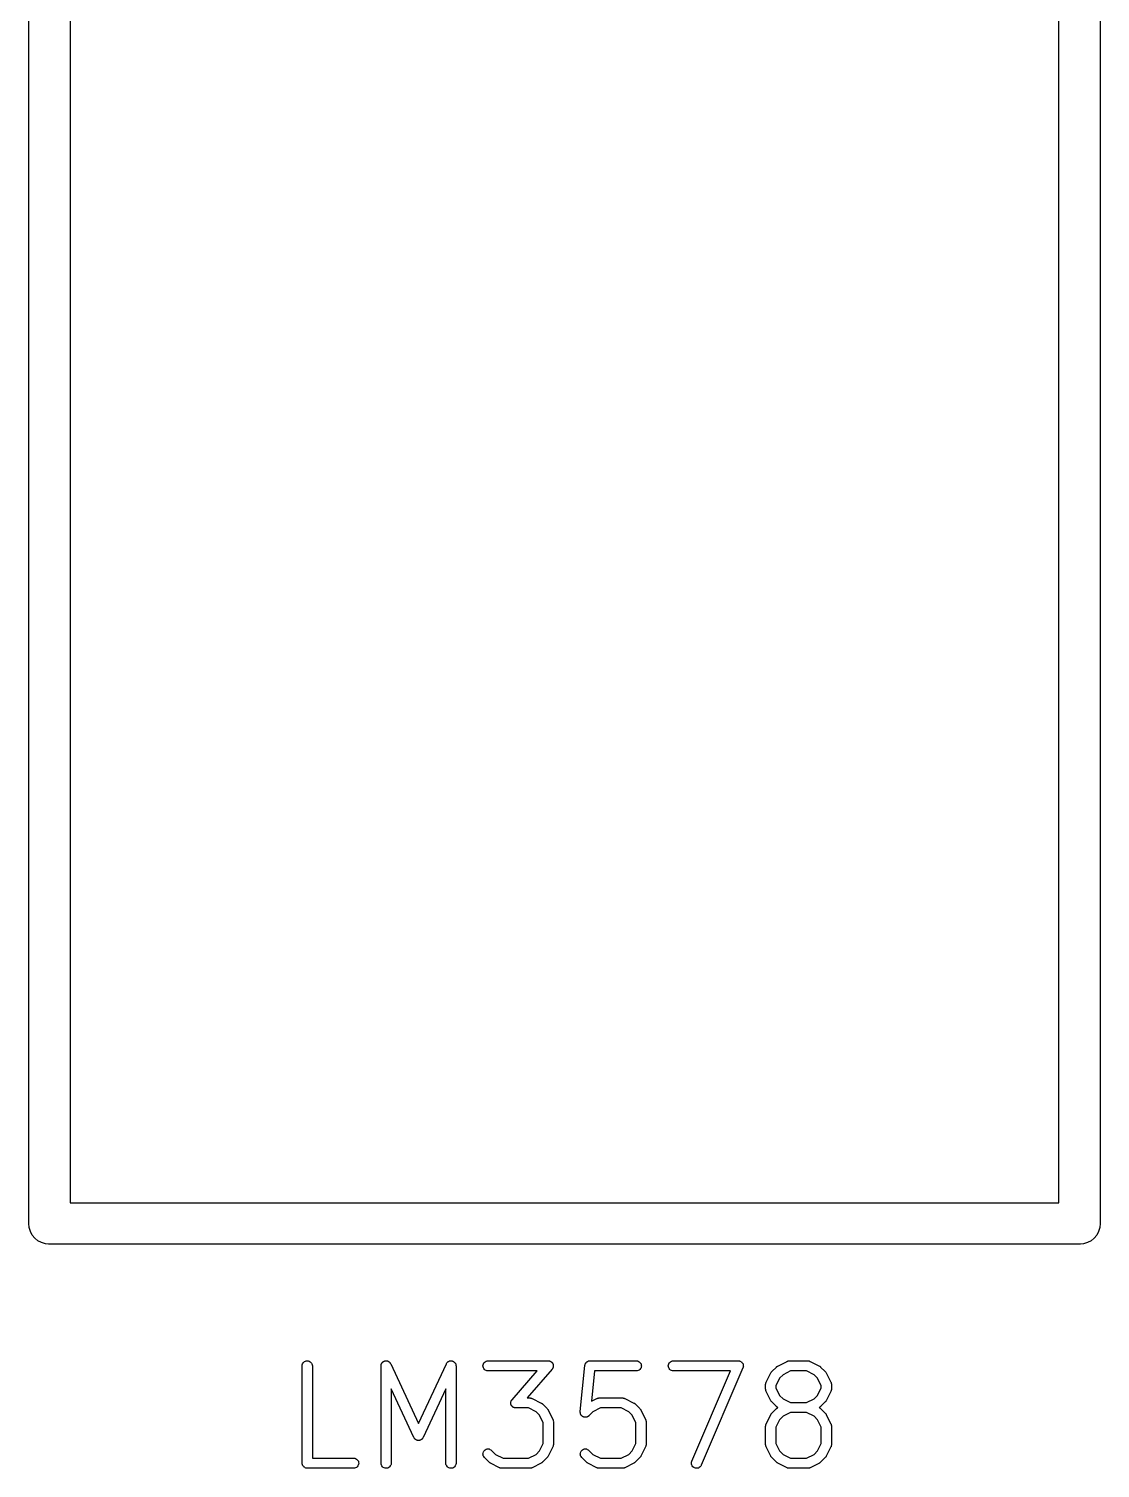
# Model space of a CAD drawing. Extents: x 62.9 to 160.2, y -123.1 to -39.2.
# Drawn here: x 90.07 to 95.35, y -106.62 to -99.52 of the extents above; entities that cross this region are included whole.
import ezdxf

# ---------------------------------------------------------------- set-up
doc = ezdxf.new("R2010")
doc.units = 0
doc.header["$MEASUREMENT"] = 0
doc.layers.add('BLACK', color=7, linetype='CONTINUOUS')

msp = doc.modelspace()

# ---------------------------------------------------------------- linework, layer by layer
at = {"layer": 'BLACK', "linetype": 'CONTINUOUS'}
for p, q in [((90.0684, -105.405), (90.0684, -95.255)), ((95.3516, -95.255), (95.3516, -105.405)), ((90.2716, -95.3516), (90.2716, -105.308)), ((95.1484, -105.308), (95.1484, -95.3516)), ((90.2716, -105.308), (95.1484, -105.308)), ((90.0679, -105.41), (90.0684, -105.405)), ((90.0699, -105.43), (90.0679, -105.41)), ((95.3521, -105.41), (95.3501, -105.43)), ((95.3516, -105.405), (95.3521, -105.41)), ((90.0757, -105.449), (90.0699, -105.43)), ((90.0851, -105.467), (90.0757, -105.449)), ((90.0978, -105.482), (90.0851, -105.467)), ((90.1133, -105.495), (90.0978, -105.482)), ((90.1309, -105.504), (90.1133, -105.495)), ((95.3067, -105.495), (95.2891, -105.504)), ((95.3222, -105.482), (95.3067, -105.495)), ((95.3349, -105.467), (95.3222, -105.482)), ((95.3443, -105.449), (95.3349, -105.467)), ((95.3501, -105.43), (95.3443, -105.449)), ((90.1501, -105.51), (90.1309, -105.504)), ((90.165, -105.512), (90.1501, -105.51)), ((90.17, -105.512), (90.165, -105.512)), ((90.175, -105.512), (90.17, -105.512)), ((95.245, -105.512), (90.175, -105.512)), ((95.25, -105.512), (95.245, -105.512)), ((95.255, -105.512), (95.25, -105.512)), ((95.2699, -105.51), (95.255, -105.512)), ((95.2891, -105.504), (95.2699, -105.51)), ((91.4164, -106.112), (91.417, -106.107)), ((91.4164, -106.592), (91.4164, -106.112)), ((91.4164, -106.112), (91.4164, -106.112)), ((91.417, -106.107), (91.4184, -106.102)), ((91.4184, -106.102), (91.4208, -106.098)), ((91.4208, -106.098), (91.4239, -106.094)), ((91.4239, -106.094), (91.4277, -106.091)), ((91.4277, -106.091), (91.4321, -106.089)), ((91.4321, -106.089), (91.4367, -106.088)), ((91.4367, -106.088), (91.4416, -106.087)), ((91.4416, -106.087), (91.4465, -106.088)), ((91.4465, -106.088), (91.4511, -106.089)), ((91.4511, -106.089), (91.4554, -106.092)), ((91.4554, -106.092), (91.4592, -106.095)), ((91.4592, -106.095), (91.4623, -106.099)), ((91.4623, -106.099), (91.4645, -106.103)), ((91.4645, -106.103), (91.466, -106.107)), ((91.466, -106.107), (91.4664, -106.112)), ((91.4664, -106.112), (91.4664, -106.567)), ((91.805, -106.112), (91.8052, -106.11)), ((91.805, -106.592), (91.805, -106.112)), ((91.805, -106.112), (91.805, -106.112)), ((91.8052, -106.11), (91.8053, -106.108)), ((91.8053, -106.108), (91.8055, -106.108)), ((91.8055, -106.107), (91.8061, -106.105)), ((91.8055, -106.108), (91.8055, -106.107)), ((91.8061, -106.105), (91.8066, -106.104)), ((91.8066, -106.104), (91.8068, -106.103)), ((91.8068, -106.103), (91.807, -106.102)), ((91.807, -106.102), (91.8079, -106.101)), ((91.8079, -106.101), (91.8087, -106.099)), ((91.8087, -106.099), (91.8091, -106.099)), ((91.8091, -106.099), (91.8094, -106.098)), ((91.8094, -106.098), (91.8106, -106.097)), ((91.8106, -106.097), (91.8117, -106.095)), ((91.8117, -106.095), (91.8121, -106.095)), ((91.8121, -106.095), (91.8125, -106.094)), ((91.8125, -106.094), (91.814, -106.093)), ((91.814, -106.093), (91.8154, -106.092)), ((91.8154, -106.092), (91.8159, -106.092)), ((91.8159, -106.092), (91.8163, -106.091)), ((91.8163, -106.091), (91.818, -106.091)), ((91.818, -106.091), (91.8196, -106.09)), ((91.8196, -106.09), (91.8201, -106.089)), ((91.8201, -106.089), (91.8206, -106.089)), ((91.8206, -106.089), (91.8224, -106.089)), ((91.8224, -106.089), (91.8242, -106.088)), ((91.8242, -106.088), (91.8248, -106.088)), ((91.8248, -106.088), (91.8253, -106.088)), ((91.8253, -106.088), (91.8272, -106.088)), ((91.8272, -106.088), (91.829, -106.087)), ((91.829, -106.087), (91.8296, -106.087)), ((91.8296, -106.087), (91.8302, -106.087)), ((91.8302, -106.087), (91.832, -106.088)), ((91.832, -106.088), (91.8339, -106.088)), ((91.8339, -106.088), (91.8345, -106.088)), ((91.8345, -106.088), (91.835, -106.088)), ((91.835, -106.088), (91.8368, -106.088)), ((91.8368, -106.088), (91.8386, -106.089)), ((91.8386, -106.089), (91.8391, -106.089)), ((91.8391, -106.089), (91.8397, -106.089)), ((91.8397, -106.089), (91.8413, -106.09)), ((91.8413, -106.09), (91.843, -106.091)), ((91.843, -106.091), (91.8435, -106.091)), ((91.8435, -106.091), (91.844, -106.092)), ((91.844, -106.092), (91.8454, -106.093)), ((91.8454, -106.093), (91.8469, -106.094)), ((91.8469, -106.094), (91.8473, -106.094)), ((91.8473, -106.094), (91.8477, -106.095)), ((91.8477, -106.095), (91.8489, -106.096)), ((91.8489, -106.096), (91.8502, -106.098)), ((91.8502, -106.098), (91.8505, -106.098)), ((91.8505, -106.098), (91.8508, -106.099)), ((91.8508, -106.099), (91.8517, -106.1)), ((91.8517, -106.1), (91.8527, -106.102)), ((91.8527, -106.102), (91.99, -106.396)), ((91.99, -106.396), (92.1273, -106.102)), ((92.1273, -106.102), (92.1275, -106.101)), ((92.1275, -106.101), (92.1285, -106.1)), ((92.1285, -106.1), (92.1294, -106.098)), ((92.1294, -106.098), (92.1297, -106.098)), ((92.1297, -106.098), (92.13, -106.097)), ((92.13, -106.097), (92.1313, -106.096)), ((92.1313, -106.096), (92.1325, -106.094)), ((92.1325, -106.094), (92.133, -106.094)), ((92.133, -106.094), (92.1333, -106.094)), ((92.1333, -106.094), (92.1348, -106.093)), ((92.1348, -106.093), (92.1363, -106.091)), ((92.1363, -106.091), (92.1368, -106.091)), ((92.1368, -106.091), (92.1373, -106.091)), ((92.1373, -106.091), (92.139, -106.09)), ((92.139, -106.09), (92.1406, -106.089)), ((92.1406, -106.089), (92.1412, -106.089)), ((92.1412, -106.089), (92.1417, -106.089)), ((92.1417, -106.089), (92.1435, -106.088)), ((92.1435, -106.088), (92.1453, -106.088)), ((92.1453, -106.088), (92.1459, -106.088)), ((92.1459, -106.088), (92.1464, -106.088)), ((92.1464, -106.088), (92.1483, -106.088)), ((92.1483, -106.088), (92.1502, -106.087)), ((92.1502, -106.087), (92.1507, -106.087)), ((92.1507, -106.087), (92.1513, -106.087)), ((92.1513, -106.087), (92.1532, -106.088)), ((92.1532, -106.088), (92.155, -106.088)), ((92.155, -106.088), (92.1556, -106.088)), ((92.1556, -106.088), (92.1561, -106.088)), ((92.1561, -106.088), (92.1579, -106.089)), ((92.1579, -106.089), (92.1597, -106.089)), ((92.1597, -106.089), (92.1602, -106.09)), ((92.1602, -106.09), (92.1607, -106.09)), ((92.1607, -106.09), (92.1623, -106.091)), ((92.1623, -106.091), (92.164, -106.092)), ((92.164, -106.092), (92.1644, -106.092)), ((92.1644, -106.092), (92.1649, -106.092)), ((92.1649, -106.092), (92.1663, -106.094)), ((92.1663, -106.094), (92.1677, -106.095)), ((92.1677, -106.095), (92.1681, -106.095)), ((92.1681, -106.095), (92.1685, -106.096)), ((92.1685, -106.096), (92.1696, -106.097)), ((92.1696, -106.097), (92.1708, -106.099)), ((92.1708, -106.099), (92.1711, -106.099)), ((92.1711, -106.099), (92.1714, -106.099)), ((92.1714, -106.099), (92.1722, -106.101)), ((92.1722, -106.101), (92.1731, -106.103)), ((92.1731, -106.103), (92.1733, -106.103)), ((92.1733, -106.103), (92.1735, -106.104)), ((92.1735, -106.104), (92.174, -106.106)), ((92.174, -106.106), (92.1745, -106.107)), ((92.1745, -106.107), (92.1746, -106.108)), ((92.1746, -106.108), (92.1747, -106.109)), ((92.1747, -106.109), (92.1748, -106.11)), ((92.1748, -106.11), (92.175, -106.112)), ((92.175, -106.112), (92.175, -106.592)), ((92.3079, -106.112), (92.3084, -106.107)), ((92.3083, -106.117), (92.3079, -106.112)), ((92.3097, -106.122), (92.3083, -106.117)), ((92.3084, -106.107), (92.3098, -106.103)), ((92.3119, -106.126), (92.3097, -106.122)), ((92.3098, -106.103), (92.3121, -106.098)), ((92.315, -106.13), (92.3119, -106.126)), ((92.3121, -106.098), (92.3152, -106.095)), ((92.3187, -106.133), (92.315, -106.13)), ((92.3152, -106.095), (92.319, -106.092)), ((92.323, -106.135), (92.3187, -106.133)), ((92.319, -106.092), (92.3233, -106.089)), ((92.3277, -106.137), (92.323, -106.135)), ((92.3233, -106.089), (92.328, -106.088)), ((92.3325, -106.137), (92.3277, -106.137)), ((92.328, -106.088), (92.3329, -106.087)), ((92.3329, -106.137), (92.3325, -106.137)), ((92.3329, -106.087), (92.63, -106.087)), ((92.5749, -106.137), (92.3329, -106.137)), ((92.4512, -106.279), (92.5749, -106.137)), ((92.6488, -106.129), (92.5251, -106.27)), ((92.63, -106.087), (92.6303, -106.087)), ((92.6303, -106.087), (92.6319, -106.088)), ((92.6319, -106.088), (92.6335, -106.088)), ((92.6335, -106.088), (92.6343, -106.088)), ((92.6343, -106.088), (92.6352, -106.088)), ((92.6352, -106.088), (92.6367, -106.088)), ((92.6367, -106.088), (92.6382, -106.089)), ((92.6382, -106.089), (92.639, -106.089)), ((92.639, -106.089), (92.6398, -106.089)), ((92.6398, -106.089), (92.6412, -106.09)), ((92.6412, -106.09), (92.6426, -106.091)), ((92.6426, -106.091), (92.6434, -106.091)), ((92.6434, -106.091), (92.6441, -106.092)), ((92.6441, -106.092), (92.6453, -106.093)), ((92.6453, -106.093), (92.6466, -106.094)), ((92.6466, -106.094), (92.6472, -106.094)), ((92.6472, -106.094), (92.6479, -106.095)), ((92.6479, -106.095), (92.6489, -106.096)), ((92.6497, -106.128), (92.6488, -106.129)), ((92.6489, -106.096), (92.6499, -106.097)), ((92.6507, -106.126), (92.6497, -106.128)), ((92.6499, -106.097), (92.6504, -106.098)), ((92.6504, -106.098), (92.6509, -106.099)), ((92.6511, -106.126), (92.6507, -106.126)), ((92.6509, -106.099), (92.6516, -106.1)), ((92.6517, -106.125), (92.6511, -106.126)), ((92.6516, -106.1), (92.6525, -106.101)), ((92.6523, -106.123), (92.6517, -106.125)), ((92.653, -106.122), (92.6523, -106.123)), ((92.6525, -106.101), (92.6528, -106.102)), ((92.6528, -106.102), (92.6532, -106.103)), ((92.6533, -106.121), (92.653, -106.122)), ((92.6532, -106.103), (92.6536, -106.104)), ((92.6537, -106.12), (92.6533, -106.121)), ((92.6536, -106.104), (92.6542, -106.106)), ((92.654, -106.119), (92.6537, -106.12)), ((92.6545, -106.117), (92.654, -106.119)), ((92.6542, -106.106), (92.6543, -106.107)), ((92.6543, -106.107), (92.6546, -106.108)), ((92.6546, -106.116), (92.6545, -106.117)), ((92.6546, -106.108), (92.6547, -106.109)), ((92.6548, -106.116), (92.6546, -106.116)), ((92.6547, -106.109), (92.6549, -106.111)), ((92.655, -106.113), (92.6548, -106.114)), ((92.6548, -106.114), (92.6548, -106.116)), ((92.6549, -106.111), (92.6549, -106.112)), ((92.6549, -106.112), (92.655, -106.113)), ((92.788, -106.338), (92.8108, -106.11)), ((92.8108, -106.11), (92.8109, -106.11)), ((92.8109, -106.11), (92.8111, -106.108)), ((92.8111, -106.108), (92.8112, -106.107)), ((92.8112, -106.107), (92.8116, -106.106)), ((92.8116, -106.106), (92.8119, -106.105)), ((92.8119, -106.105), (92.8123, -106.104)), ((92.8123, -106.104), (92.8127, -106.103)), ((92.8127, -106.103), (92.8133, -106.101)), ((92.8133, -106.101), (92.8138, -106.1)), ((92.8138, -106.1), (92.8145, -106.099)), ((92.8145, -106.099), (92.815, -106.098)), ((92.815, -106.098), (92.8158, -106.097)), ((92.8158, -106.097), (92.8166, -106.096)), ((92.8166, -106.096), (92.8174, -106.095)), ((92.8174, -106.095), (92.8181, -106.095)), ((92.8181, -106.095), (92.8191, -106.094)), ((92.8191, -106.094), (92.8201, -106.093)), ((92.8201, -106.093), (92.821, -106.092)), ((92.821, -106.092), (92.8219, -106.092)), ((92.8219, -106.092), (92.8231, -106.091)), ((92.8231, -106.091), (92.8242, -106.09)), ((92.8242, -106.09), (92.8252, -106.09)), ((92.8252, -106.09), (92.8262, -106.089)), ((92.8262, -106.089), (92.8275, -106.089)), ((92.8275, -106.089), (92.8287, -106.088)), ((92.8287, -106.088), (92.8298, -106.088)), ((92.8298, -106.088), (92.8309, -106.088)), ((92.8309, -106.088), (92.8322, -106.088)), ((92.8322, -106.088), (92.8335, -106.087)), ((92.8335, -106.087), (92.8346, -106.087)), ((92.8346, -106.087), (92.8357, -106.087)), ((92.8357, -106.087), (93.0643, -106.087)), ((92.8583, -106.137), (92.8434, -106.286)), ((93.0643, -106.137), (92.8583, -106.137)), ((93.0643, -106.087), (93.0646, -106.087)), ((93.0691, -106.137), (93.0643, -106.137)), ((93.0646, -106.087), (93.0695, -106.088)), ((93.0738, -106.135), (93.0691, -106.137)), ((93.0695, -106.088), (93.0741, -106.089)), ((93.0781, -106.133), (93.0738, -106.135)), ((93.0741, -106.089), (93.0784, -106.092)), ((93.0819, -106.13), (93.0781, -106.133)), ((93.0784, -106.092), (93.0821, -106.095)), ((93.085, -106.126), (93.0819, -106.13)), ((93.0821, -106.095), (93.0852, -106.099)), ((93.0873, -106.122), (93.085, -106.126)), ((93.0852, -106.099), (93.0875, -106.103)), ((93.0888, -106.117), (93.0873, -106.122)), ((93.0875, -106.103), (93.0888, -106.108)), ((93.0888, -106.108), (93.0893, -106.113)), ((93.0893, -106.113), (93.0888, -106.117)), ((93.2221, -106.112), (93.2227, -106.107)), ((93.2226, -106.117), (93.2221, -106.112)), ((93.224, -106.122), (93.2226, -106.117)), ((93.2227, -106.107), (93.2241, -106.103)), ((93.2262, -106.126), (93.224, -106.122)), ((93.2241, -106.103), (93.2264, -106.098)), ((93.2293, -106.13), (93.2262, -106.126)), ((93.2264, -106.098), (93.2295, -106.095)), ((93.233, -106.133), (93.2293, -106.13)), ((93.2295, -106.095), (93.2333, -106.092)), ((93.2373, -106.135), (93.233, -106.133)), ((93.2333, -106.092), (93.2376, -106.089)), ((93.2419, -106.137), (93.2373, -106.135)), ((93.2376, -106.089), (93.2423, -106.088)), ((93.2468, -106.137), (93.2419, -106.137)), ((93.2423, -106.088), (93.2471, -106.087)), ((93.2471, -106.137), (93.2468, -106.137)), ((93.2471, -106.087), (93.5671, -106.087)), ((93.5292, -106.137), (93.2471, -106.137)), ((93.3384, -106.582), (93.5292, -106.137)), ((93.5901, -106.122), (93.3844, -106.602)), ((93.5671, -106.087), (93.5675, -106.087)), ((93.5675, -106.087), (93.5676, -106.087)), ((93.5676, -106.087), (93.5677, -106.087)), ((93.5677, -106.087), (93.57, -106.088)), ((93.57, -106.088), (93.5723, -106.088)), ((93.5723, -106.088), (93.5724, -106.088)), ((93.5724, -106.088), (93.5725, -106.088)), ((93.5725, -106.088), (93.5746, -106.089)), ((93.5746, -106.089), (93.577, -106.089)), ((93.577, -106.089), (93.5771, -106.089)), ((93.5771, -106.089), (93.5771, -106.089)), ((93.5771, -106.089), (93.5791, -106.091)), ((93.5791, -106.091), (93.5813, -106.092)), ((93.5813, -106.092), (93.5813, -106.092)), ((93.5813, -106.092), (93.5814, -106.092)), ((93.5814, -106.092), (93.5831, -106.093)), ((93.5831, -106.093), (93.585, -106.095)), ((93.585, -106.095), (93.5851, -106.095)), ((93.5851, -106.095), (93.5851, -106.095)), ((93.5851, -106.095), (93.5866, -106.097)), ((93.5866, -106.097), (93.5881, -106.099)), ((93.5881, -106.099), (93.5881, -106.099)), ((93.5881, -106.099), (93.5882, -106.099)), ((93.5882, -106.099), (93.5892, -106.101)), ((93.5892, -106.101), (93.5903, -106.103)), ((93.5902, -106.122), (93.5901, -106.122)), ((93.5901, -106.122), (93.5901, -106.122)), ((93.5909, -106.12), (93.5902, -106.122)), ((93.5903, -106.103), (93.5903, -106.103)), ((93.5903, -106.103), (93.5904, -106.103)), ((93.5904, -106.103), (93.591, -106.105)), ((93.5916, -106.118), (93.5909, -106.12)), ((93.591, -106.105), (93.5917, -106.108)), ((93.5919, -106.115), (93.5916, -106.117)), ((93.5916, -106.117), (93.5916, -106.117)), ((93.5916, -106.117), (93.5916, -106.118)), ((93.5917, -106.108), (93.5917, -106.108)), ((93.5917, -106.108), (93.5917, -106.108)), ((93.5917, -106.108), (93.5919, -106.11)), ((93.5919, -106.11), (93.5921, -106.113)), ((93.5921, -106.113), (93.5919, -106.115)), ((93.5921, -106.113), (93.5921, -106.113)), ((93.5921, -106.113), (93.5921, -106.113)), ((93.7323, -106.14), (93.7552, -106.118)), ((93.7552, -106.118), (93.7554, -106.117)), ((93.7554, -106.117), (93.7565, -106.116)), ((93.7565, -106.116), (93.7575, -106.115)), ((93.7575, -106.115), (93.7584, -106.115)), ((93.7584, -106.115), (93.7592, -106.114)), ((93.7592, -106.114), (93.7605, -106.114)), ((93.7605, -106.114), (93.7617, -106.113)), ((93.7617, -106.113), (93.8074, -106.09)), ((93.8245, -106.137), (93.7877, -106.156)), ((93.8074, -106.09), (93.8077, -106.09)), ((93.8077, -106.09), (93.8084, -106.09)), ((93.8084, -106.09), (93.809, -106.089)), ((93.809, -106.089), (93.8107, -106.089)), ((93.8107, -106.089), (93.8123, -106.088)), ((93.8123, -106.088), (93.813, -106.088)), ((93.813, -106.088), (93.8137, -106.088)), ((93.8137, -106.088), (93.8154, -106.088)), ((93.8154, -106.088), (93.8171, -106.087)), ((93.8171, -106.087), (93.8178, -106.087)), ((93.8178, -106.087), (93.8186, -106.087)), ((93.8186, -106.087), (93.91, -106.087)), ((93.9041, -106.137), (93.8245, -106.137)), ((93.9409, -106.156), (93.9041, -106.137)), ((93.91, -106.087), (93.9103, -106.087)), ((93.9103, -106.087), (93.9111, -106.087)), ((93.9111, -106.087), (93.9118, -106.087)), ((93.9118, -106.087), (93.9135, -106.088)), ((93.9135, -106.088), (93.9152, -106.088)), ((93.9152, -106.088), (93.9159, -106.088)), ((93.9159, -106.088), (93.9166, -106.088)), ((93.9166, -106.088), (93.9182, -106.089)), ((93.9182, -106.089), (93.9198, -106.089)), ((93.9198, -106.089), (93.9205, -106.09)), ((93.9205, -106.09), (93.9212, -106.09)), ((93.9212, -106.09), (93.9669, -106.113)), ((93.9669, -106.113), (93.9672, -106.113)), ((93.9672, -106.113), (93.9684, -106.114)), ((93.9684, -106.114), (93.9696, -106.114)), ((93.9696, -106.114), (93.9704, -106.115)), ((93.9704, -106.115), (93.9713, -106.116)), ((93.9713, -106.116), (93.9723, -106.117)), ((93.9723, -106.117), (93.9734, -106.118)), ((93.9734, -106.118), (93.9962, -106.14)), ((93.7021, -106.204), (93.7021, -106.203)), ((93.7021, -106.203), (93.7022, -106.203)), ((93.7021, -106.227), (93.7021, -106.204)), ((93.7022, -106.202), (93.7025, -106.2)), ((93.7022, -106.203), (93.7022, -106.202)), ((93.7025, -106.2), (93.7027, -106.199)), ((93.7027, -106.199), (93.7029, -106.198)), ((93.7029, -106.198), (93.703, -106.197)), ((93.703, -106.197), (93.7036, -106.196)), ((93.7036, -106.196), (93.7042, -106.194)), ((93.7042, -106.194), (93.7045, -106.193)), ((93.7045, -106.193), (93.7048, -106.193)), ((93.7048, -106.193), (93.7276, -106.147)), ((93.7276, -106.147), (93.7278, -106.147)), ((93.7278, -106.147), (93.7286, -106.145)), ((93.7286, -106.145), (93.7292, -106.144)), ((93.7292, -106.144), (93.7299, -106.143)), ((93.7299, -106.143), (93.7305, -106.142)), ((93.7305, -106.142), (93.7314, -106.141)), ((93.7314, -106.141), (93.7323, -106.14)), ((93.7705, -106.173), (93.7521, -106.21)), ((93.7877, -106.156), (93.7705, -106.173)), ((93.958, -106.173), (93.9409, -106.156)), ((93.9764, -106.21), (93.958, -106.173)), ((93.9962, -106.14), (93.9965, -106.141)), ((93.9965, -106.141), (93.9974, -106.142)), ((93.9974, -106.142), (93.9983, -106.143)), ((93.9983, -106.143), (93.9989, -106.144)), ((93.9989, -106.144), (93.9995, -106.144)), ((93.9995, -106.144), (94.0002, -106.146)), ((94.0002, -106.146), (94.0009, -106.147)), ((94.0009, -106.147), (94.0238, -106.193)), ((94.0238, -106.193), (94.0239, -106.193)), ((94.0239, -106.193), (94.0242, -106.194)), ((94.0242, -106.194), (94.0245, -106.194)), ((94.0245, -106.194), (94.025, -106.196)), ((94.025, -106.196), (94.0256, -106.197)), ((94.0256, -106.197), (94.0257, -106.198)), ((94.0257, -106.198), (94.026, -106.199)), ((94.026, -106.199), (94.0261, -106.201)), ((94.0261, -106.201), (94.0264, -106.202)), ((94.0264, -106.202), (94.0264, -106.203)), ((94.0264, -106.203), (94.0264, -106.204)), ((94.0264, -106.204), (94.0264, -106.227)), ((91.9673, -106.466), (91.855, -106.225)), ((91.855, -106.225), (91.855, -106.592)), ((92.125, -106.225), (92.0127, -106.466)), ((92.125, -106.592), (92.125, -106.225)), ((92.4503, -106.28), (92.4512, -106.279)), ((92.5251, -106.27), (92.5386, -106.27)), ((92.5386, -106.27), (92.5389, -106.27)), ((92.5389, -106.27), (92.5397, -106.27)), ((92.5397, -106.27), (92.5404, -106.27)), ((92.5404, -106.27), (92.5421, -106.271)), ((92.5421, -106.271), (92.5438, -106.271)), ((92.5438, -106.271), (92.5445, -106.271)), ((92.5445, -106.271), (92.5452, -106.271)), ((92.5452, -106.271), (92.5468, -106.272)), ((92.5468, -106.272), (92.5484, -106.272)), ((92.5484, -106.272), (92.5491, -106.273)), ((92.5491, -106.273), (92.5498, -106.273)), ((92.5498, -106.273), (92.5955, -106.296)), ((92.8434, -106.286), (92.8702, -106.273)), ((92.8702, -106.273), (92.8706, -106.273)), ((92.8706, -106.273), (92.8713, -106.272)), ((92.8713, -106.272), (92.8719, -106.272)), ((92.8719, -106.272), (92.8735, -106.272)), ((92.8735, -106.272), (92.8751, -106.271)), ((92.8751, -106.271), (92.8759, -106.271)), ((92.8759, -106.271), (92.8766, -106.271)), ((92.8766, -106.271), (92.8783, -106.271)), ((92.8783, -106.271), (92.88, -106.27)), ((92.88, -106.27), (92.8807, -106.27)), ((92.8807, -106.27), (92.8814, -106.27)), ((92.8814, -106.27), (92.9957, -106.27)), ((92.9957, -106.27), (92.9961, -106.27)), ((92.9961, -106.27), (92.9968, -106.27)), ((92.9968, -106.27), (92.9975, -106.27)), ((92.9975, -106.27), (92.9992, -106.271)), ((92.9992, -106.271), (93.0009, -106.271)), ((93.0009, -106.271), (93.0016, -106.271)), ((93.0016, -106.271), (93.0023, -106.271)), ((93.0023, -106.271), (93.0039, -106.272)), ((93.0039, -106.272), (93.0056, -106.272)), ((93.0056, -106.272), (93.0062, -106.273)), ((93.0062, -106.273), (93.0069, -106.273)), ((93.0069, -106.273), (93.0526, -106.296)), ((93.7022, -106.227), (93.7021, -106.227)), ((93.7022, -106.228), (93.7022, -106.227)), ((93.7025, -106.23), (93.7022, -106.228)), ((93.7026, -106.231), (93.7025, -106.23)), ((93.7028, -106.232), (93.7026, -106.231)), ((93.7029, -106.233), (93.7028, -106.232)), ((93.7035, -106.235), (93.7029, -106.233)), ((93.704, -106.236), (93.7035, -106.235)), ((93.7044, -106.237), (93.704, -106.236)), ((93.7046, -106.237), (93.7044, -106.237)), ((93.7048, -106.238), (93.7046, -106.237)), ((93.7276, -106.284), (93.7048, -106.238)), ((93.7521, -106.21), (93.7521, -106.221)), ((93.7521, -106.221), (93.7705, -106.258)), ((93.7705, -106.258), (93.7877, -106.275)), ((93.7877, -106.275), (93.8245, -106.293)), ((93.9041, -106.293), (93.9409, -106.275)), ((93.9409, -106.275), (93.958, -106.258)), ((93.958, -106.258), (93.9764, -106.221)), ((93.9764, -106.221), (93.9764, -106.21)), ((94.0238, -106.238), (94.0009, -106.284)), ((94.0241, -106.237), (94.0238, -106.238)), ((94.0244, -106.236), (94.0241, -106.237)), ((94.0249, -106.235), (94.0244, -106.236)), ((94.0255, -106.233), (94.0249, -106.235)), ((94.0257, -106.233), (94.0255, -106.233)), ((94.0259, -106.232), (94.0257, -106.233)), ((94.0261, -106.23), (94.0259, -106.232)), ((94.0264, -106.228), (94.0261, -106.23)), ((94.0264, -106.227), (94.0263, -106.228)), ((94.0263, -106.228), (94.0264, -106.228)), ((94.0264, -106.227), (94.0264, -106.227)), ((92.445, -106.295), (92.4452, -106.293)), ((92.4451, -106.296), (92.445, -106.295)), ((92.445, -106.297), (92.4451, -106.296)), ((92.4453, -106.298), (92.445, -106.297)), ((92.4452, -106.292), (92.4454, -106.291)), ((92.4452, -106.293), (92.4452, -106.292)), ((92.4454, -106.3), (92.4453, -106.298)), ((92.4454, -106.291), (92.4455, -106.29)), ((92.4457, -106.301), (92.4454, -106.3)), ((92.4455, -106.29), (92.446, -106.289)), ((92.4458, -106.302), (92.4457, -106.301)), ((92.4464, -106.303), (92.4458, -106.302)), ((92.446, -106.289), (92.4463, -106.287)), ((92.4463, -106.287), (92.4467, -106.286)), ((92.4468, -106.305), (92.4464, -106.303)), ((92.4467, -106.286), (92.447, -106.286)), ((92.4472, -106.305), (92.4468, -106.305)), ((92.447, -106.286), (92.4477, -106.284)), ((92.4475, -106.306), (92.4472, -106.305)), ((92.4484, -106.307), (92.4475, -106.306)), ((92.4477, -106.284), (92.4483, -106.283)), ((92.4483, -106.283), (92.4489, -106.282)), ((92.4491, -106.309), (92.4484, -106.307)), ((92.4489, -106.282), (92.4493, -106.281)), ((92.4496, -106.31), (92.4491, -106.309)), ((92.4493, -106.281), (92.4503, -106.28)), ((92.4501, -106.31), (92.4496, -106.31)), ((92.4512, -106.311), (92.4501, -106.31)), ((92.4521, -106.313), (92.4512, -106.311)), ((92.4528, -106.313), (92.4521, -106.313)), ((92.4534, -106.314), (92.4528, -106.313)), ((92.4547, -106.315), (92.4534, -106.314)), ((92.4559, -106.316), (92.4547, -106.315)), ((92.4566, -106.316), (92.4559, -106.316)), ((92.4574, -106.317), (92.4566, -106.316)), ((92.4588, -106.317), (92.4574, -106.317)), ((92.4602, -106.318), (92.4588, -106.317)), ((92.461, -106.318), (92.4602, -106.318)), ((92.4618, -106.319), (92.461, -106.318)), ((92.4633, -106.319), (92.4618, -106.319)), ((92.4648, -106.32), (92.4633, -106.319)), ((92.4657, -106.32), (92.4648, -106.32)), ((92.4665, -106.32), (92.4657, -106.32)), ((92.4681, -106.32), (92.4665, -106.32)), ((92.4697, -106.32), (92.4681, -106.32)), ((92.47, -106.32), (92.4697, -106.32)), ((92.5327, -106.32), (92.47, -106.32)), ((92.5695, -106.339), (92.5327, -106.32)), ((92.5866, -106.356), (92.5695, -106.339)), ((92.5955, -106.296), (92.5958, -106.296)), ((92.5958, -106.296), (92.597, -106.297)), ((92.597, -106.297), (92.5982, -106.297)), ((92.5982, -106.297), (92.599, -106.298)), ((92.599, -106.298), (92.5999, -106.299)), ((92.5999, -106.299), (92.6009, -106.299)), ((92.6009, -106.299), (92.602, -106.3)), ((92.602, -106.3), (92.6248, -106.323)), ((92.6248, -106.323), (92.6251, -106.323)), ((92.6251, -106.323), (92.6259, -106.325)), ((92.6259, -106.325), (92.6269, -106.326)), ((92.6269, -106.326), (92.6275, -106.326)), ((92.6275, -106.326), (92.6281, -106.327)), ((92.6281, -106.327), (92.6288, -106.329)), ((92.6288, -106.329), (92.6295, -106.33)), ((92.6295, -106.33), (92.6524, -106.375)), ((92.7879, -106.341), (92.788, -106.34)), ((92.788, -106.342), (92.7879, -106.341)), ((92.788, -106.34), (92.788, -106.338)), ((92.788, -106.343), (92.788, -106.342)), ((92.7882, -106.344), (92.788, -106.343)), ((92.7883, -106.346), (92.7882, -106.344)), ((92.7887, -106.347), (92.7883, -106.346)), ((92.7889, -106.348), (92.7887, -106.347)), ((92.7894, -106.349), (92.7889, -106.348)), ((92.7897, -106.35), (92.7894, -106.349)), ((92.7903, -106.351), (92.7897, -106.35)), ((92.8505, -106.339), (92.8305, -106.359)), ((92.8873, -106.32), (92.8505, -106.339)), ((92.9898, -106.32), (92.8873, -106.32)), ((93.0266, -106.339), (92.9898, -106.32)), ((93.0437, -106.356), (93.0266, -106.339)), ((93.0526, -106.296), (93.0529, -106.296)), ((93.0529, -106.296), (93.0541, -106.297)), ((93.0541, -106.297), (93.0553, -106.297)), ((93.0553, -106.297), (93.0561, -106.298)), ((93.0561, -106.298), (93.057, -106.299)), ((93.057, -106.299), (93.058, -106.299)), ((93.058, -106.299), (93.0591, -106.3)), ((93.0591, -106.3), (93.082, -106.323)), ((93.082, -106.323), (93.0822, -106.323)), ((93.0822, -106.323), (93.0831, -106.325)), ((93.0831, -106.325), (93.084, -106.326)), ((93.084, -106.326), (93.0846, -106.326)), ((93.0846, -106.326), (93.0853, -106.327)), ((93.0853, -106.327), (93.0859, -106.329)), ((93.0859, -106.329), (93.0866, -106.33)), ((93.0866, -106.33), (93.1095, -106.375)), ((93.7284, -106.285), (93.7276, -106.284)), ((93.729, -106.286), (93.7284, -106.285)), ((93.7286, -106.351), (93.7292, -106.35)), ((93.7297, -106.287), (93.729, -106.286)), ((93.7292, -106.35), (93.7299, -106.349)), ((93.7302, -106.288), (93.7297, -106.287)), ((93.7299, -106.349), (93.7305, -106.348)), ((93.7312, -106.289), (93.7302, -106.288)), ((93.7305, -106.348), (93.7314, -106.347)), ((93.7321, -106.29), (93.7312, -106.289)), ((93.7314, -106.347), (93.7323, -106.346)), ((93.7323, -106.29), (93.7321, -106.29)), ((93.7552, -106.313), (93.7323, -106.29)), ((93.7323, -106.346), (93.7552, -106.323)), ((93.7563, -106.314), (93.7552, -106.313)), ((93.7552, -106.323), (93.7554, -106.323)), ((93.7554, -106.323), (93.7565, -106.322)), ((93.7573, -106.315), (93.7563, -106.314)), ((93.7565, -106.322), (93.7575, -106.321)), ((93.7581, -106.315), (93.7573, -106.315)), ((93.7575, -106.321), (93.7584, -106.321)), ((93.7589, -106.316), (93.7581, -106.315)), ((93.7584, -106.321), (93.7592, -106.32)), ((93.7602, -106.317), (93.7589, -106.316)), ((93.7592, -106.32), (93.7605, -106.319)), ((93.7614, -106.317), (93.7602, -106.317)), ((93.7605, -106.319), (93.7617, -106.319)), ((93.7617, -106.318), (93.7614, -106.317)), ((93.7617, -106.319), (93.7627, -106.318)), ((93.7627, -106.318), (93.7617, -106.318)), ((93.8245, -106.343), (93.7877, -106.361)), ((93.8245, -106.293), (93.9041, -106.293)), ((93.9041, -106.343), (93.8245, -106.343)), ((93.9409, -106.361), (93.9041, -106.343)), ((93.9669, -106.318), (93.9659, -106.318)), ((93.9659, -106.318), (93.9669, -106.319)), ((93.9681, -106.317), (93.9669, -106.318)), ((93.9669, -106.319), (93.9672, -106.319)), ((93.9672, -106.319), (93.9684, -106.319)), ((93.9693, -106.316), (93.9681, -106.317)), ((93.9684, -106.319), (93.9696, -106.32)), ((93.9701, -106.316), (93.9693, -106.316)), ((93.9696, -106.32), (93.9704, -106.321)), ((93.971, -106.315), (93.9701, -106.316)), ((93.9704, -106.321), (93.9713, -106.321)), ((93.972, -106.314), (93.971, -106.315)), ((93.9713, -106.321), (93.9723, -106.322)), ((93.9731, -106.313), (93.972, -106.314)), ((93.9723, -106.322), (93.9734, -106.323)), ((93.9734, -106.313), (93.9731, -106.313)), ((93.9962, -106.29), (93.9734, -106.313)), ((93.9734, -106.323), (93.9962, -106.346)), ((93.9971, -106.289), (93.9962, -106.29)), ((93.9962, -106.346), (93.9965, -106.346)), ((93.9965, -106.346), (93.9974, -106.347)), ((93.9981, -106.288), (93.9971, -106.289)), ((93.9974, -106.347), (93.9983, -106.348)), ((93.9987, -106.287), (93.9981, -106.288)), ((93.9983, -106.348), (93.9989, -106.349)), ((93.9993, -106.286), (93.9987, -106.287)), ((93.9989, -106.349), (93.9995, -106.35)), ((94, -106.285), (93.9993, -106.286)), ((93.9995, -106.35), (94.0002, -106.351)), ((94.0008, -106.284), (94, -106.285)), ((94.0009, -106.284), (94.0008, -106.284)), ((92.605, -106.393), (92.5866, -106.356)), ((92.605, -106.495), (92.605, -106.393)), ((92.6524, -106.375), (92.6525, -106.376)), ((92.6525, -106.376), (92.6528, -106.376)), ((92.6528, -106.376), (92.6531, -106.377)), ((92.6531, -106.377), (92.6536, -106.379)), ((92.6536, -106.379), (92.6542, -106.38)), ((92.6542, -106.38), (92.6543, -106.381)), ((92.6543, -106.381), (92.6545, -106.382)), ((92.6545, -106.382), (92.6547, -106.383)), ((92.6547, -106.383), (92.655, -106.385)), ((92.655, -106.385), (92.6549, -106.386)), ((92.6549, -106.386), (92.655, -106.387)), ((92.655, -106.387), (92.655, -106.501)), ((92.7908, -106.353), (92.7903, -106.351)), ((92.7914, -106.354), (92.7908, -106.353)), ((92.792, -106.355), (92.7914, -106.354)), ((92.7928, -106.356), (92.792, -106.355)), ((92.7935, -106.357), (92.7928, -106.356)), ((92.7943, -106.358), (92.7935, -106.357)), ((92.7951, -106.358), (92.7943, -106.358)), ((92.796, -106.359), (92.7951, -106.358)), ((92.7969, -106.36), (92.796, -106.359)), ((92.7979, -106.361), (92.7969, -106.36)), ((92.7988, -106.362), (92.7979, -106.361)), ((92.7999, -106.362), (92.7988, -106.362)), ((92.8009, -106.363), (92.7999, -106.362)), ((92.802, -106.363), (92.8009, -106.363)), ((92.8031, -106.364), (92.802, -106.363)), ((92.8043, -106.364), (92.8031, -106.364)), ((92.8054, -106.365), (92.8043, -106.364)), ((92.8066, -106.365), (92.8054, -106.365)), ((92.8077, -106.365), (92.8066, -106.365)), ((92.809, -106.366), (92.8077, -106.365)), ((92.8102, -106.366), (92.809, -106.366)), ((92.8114, -106.366), (92.8102, -106.366)), ((92.8126, -106.366), (92.8114, -106.366)), ((92.8138, -106.366), (92.8126, -106.366)), ((92.8151, -106.366), (92.8138, -106.366)), ((92.8163, -106.366), (92.8151, -106.366)), ((92.8175, -106.365), (92.8163, -106.366)), ((92.8186, -106.365), (92.8175, -106.365)), ((92.8199, -106.365), (92.8186, -106.365)), ((92.821, -106.364), (92.8199, -106.365)), ((92.8221, -106.364), (92.821, -106.364)), ((92.8232, -106.364), (92.8221, -106.364)), ((92.8244, -106.363), (92.8232, -106.364)), ((92.8254, -106.362), (92.8244, -106.363)), ((92.8265, -106.362), (92.8254, -106.362)), ((92.8274, -106.361), (92.8265, -106.362)), ((92.8285, -106.36), (92.8274, -106.361)), ((92.8293, -106.36), (92.8285, -106.36)), ((92.8303, -106.359), (92.8293, -106.36)), ((92.8305, -106.359), (92.8303, -106.359)), ((93.0621, -106.393), (93.0437, -106.356)), ((93.0621, -106.495), (93.0621, -106.393)), ((93.1095, -106.375), (93.1097, -106.376)), ((93.1097, -106.376), (93.1099, -106.376)), ((93.1099, -106.376), (93.1103, -106.377)), ((93.1103, -106.377), (93.1107, -106.379)), ((93.1107, -106.379), (93.1113, -106.38)), ((93.1113, -106.38), (93.1115, -106.381)), ((93.1115, -106.381), (93.1117, -106.382)), ((93.1117, -106.382), (93.1118, -106.383)), ((93.1118, -106.383), (93.1121, -106.385)), ((93.1121, -106.385), (93.1121, -106.386)), ((93.1121, -106.386), (93.1121, -106.387)), ((93.1121, -106.387), (93.1121, -106.501)), ((93.7021, -106.409), (93.7022, -106.408)), ((93.7021, -106.501), (93.7021, -106.409)), ((93.7021, -106.409), (93.7021, -106.409)), ((93.7022, -106.408), (93.7025, -106.406)), ((93.7022, -106.408), (93.7022, -106.408)), ((93.7025, -106.406), (93.7027, -106.404)), ((93.7027, -106.404), (93.7029, -106.404)), ((93.7029, -106.404), (93.703, -106.403)), ((93.703, -106.403), (93.7036, -106.401)), ((93.7036, -106.401), (93.7042, -106.4)), ((93.7042, -106.4), (93.7045, -106.399)), ((93.7045, -106.399), (93.7048, -106.398)), ((93.7048, -106.398), (93.7276, -106.353)), ((93.7276, -106.353), (93.7278, -106.352)), ((93.7278, -106.352), (93.7286, -106.351)), ((93.7705, -106.379), (93.7521, -106.415)), ((93.7521, -106.415), (93.7521, -106.495)), ((93.7877, -106.361), (93.7705, -106.379)), ((93.958, -106.379), (93.9409, -106.361)), ((93.9764, -106.415), (93.958, -106.379)), ((93.9764, -106.495), (93.9764, -106.415)), ((94.0002, -106.351), (94.0009, -106.353)), ((94.0009, -106.353), (94.0238, -106.398)), ((94.0238, -106.398), (94.0239, -106.399)), ((94.0239, -106.399), (94.0242, -106.399)), ((94.0242, -106.399), (94.0245, -106.4)), ((94.0245, -106.4), (94.025, -106.402)), ((94.025, -106.402), (94.0256, -106.403)), ((94.0256, -106.403), (94.0257, -106.404)), ((94.0257, -106.404), (94.026, -106.405)), ((94.026, -106.405), (94.0261, -106.406)), ((94.0261, -106.406), (94.0264, -106.408)), ((94.0264, -106.408), (94.0264, -106.409)), ((94.0264, -106.409), (94.0264, -106.409)), ((94.0264, -106.409), (94.0264, -106.501)), ((91.968, -106.467), (91.9673, -106.466)), ((91.9686, -106.468), (91.968, -106.467)), ((91.9692, -106.469), (91.9686, -106.468)), ((91.9698, -106.47), (91.9692, -106.469)), ((91.9707, -106.471), (91.9698, -106.47)), ((91.9715, -106.472), (91.9707, -106.471)), ((91.9723, -106.473), (91.9715, -106.472)), ((91.9731, -106.474), (91.9723, -106.473)), ((91.9741, -106.474), (91.9731, -106.474)), ((91.9751, -106.475), (91.9741, -106.474)), ((91.9761, -106.476), (91.9751, -106.475)), ((91.977, -106.477), (91.9761, -106.476)), ((91.9782, -106.477), (91.977, -106.477)), ((91.9793, -106.478), (91.9782, -106.477)), ((91.9803, -106.478), (91.9793, -106.478)), ((91.9814, -106.479), (91.9803, -106.478)), ((91.9826, -106.479), (91.9814, -106.479)), ((91.9839, -106.479), (91.9826, -106.479)), ((91.985, -106.48), (91.9839, -106.479)), ((91.9861, -106.48), (91.985, -106.48)), ((91.9874, -106.48), (91.9861, -106.48)), ((91.9887, -106.48), (91.9874, -106.48)), ((91.9898, -106.48), (91.9887, -106.48)), ((91.991, -106.48), (91.9898, -106.48)), ((91.9923, -106.48), (91.991, -106.48)), ((91.9936, -106.48), (91.9923, -106.48)), ((91.9947, -106.48), (91.9936, -106.48)), ((91.9958, -106.48), (91.9947, -106.48)), ((91.997, -106.479), (91.9958, -106.48)), ((91.9983, -106.479), (91.997, -106.479)), ((91.9993, -106.478), (91.9983, -106.479)), ((92.0004, -106.478), (91.9993, -106.478)), ((92.0015, -106.477), (92.0004, -106.478)), ((92.0027, -106.477), (92.0015, -106.477)), ((92.0036, -106.476), (92.0027, -106.477)), ((92.0046, -106.475), (92.0036, -106.476)), ((92.0056, -106.475), (92.0046, -106.475)), ((92.0067, -106.474), (92.0056, -106.475)), ((92.0074, -106.473), (92.0067, -106.474)), ((92.0083, -106.472), (92.0074, -106.473)), ((92.0091, -106.471), (92.0083, -106.472)), ((92.01, -106.47), (92.0091, -106.471)), ((92.0106, -106.469), (92.01, -106.47)), ((92.0113, -106.468), (92.0106, -106.469)), ((92.0118, -106.467), (92.0113, -106.468)), ((92.0125, -106.466), (92.0118, -106.467)), ((92.0127, -106.466), (92.0125, -106.466)), ((92.3079, -106.546), (92.3084, -106.542)), ((92.3083, -106.551), (92.3079, -106.546)), ((92.3096, -106.556), (92.3083, -106.551)), ((92.3084, -106.542), (92.3098, -106.537)), ((92.3119, -106.56), (92.3096, -106.556)), ((92.3098, -106.537), (92.3122, -106.533)), ((92.3149, -106.564), (92.3119, -106.56)), ((92.3122, -106.533), (92.3153, -106.529)), ((92.3153, -106.529), (92.3191, -106.526)), ((92.3191, -106.526), (92.3234, -106.523)), ((92.3234, -106.523), (92.3281, -106.522)), ((92.3281, -106.522), (92.3329, -106.522)), ((92.3329, -106.522), (92.3378, -106.522)), ((92.3378, -106.522), (92.3425, -106.524)), ((92.3425, -106.524), (92.3468, -106.526)), ((92.3468, -106.526), (92.3505, -106.529)), ((92.3505, -106.529), (92.3705, -106.549)), ((92.3705, -106.549), (92.4073, -106.567)), ((92.5327, -106.567), (92.5695, -106.549)), ((92.5695, -106.549), (92.5866, -106.532)), ((92.5866, -106.532), (92.605, -106.495)), ((92.6257, -106.563), (92.6248, -106.564)), ((92.6267, -106.562), (92.6257, -106.563)), ((92.6273, -106.561), (92.6267, -106.562)), ((92.6279, -106.561), (92.6273, -106.561)), ((92.6286, -106.559), (92.6279, -106.561)), ((92.6293, -106.558), (92.6286, -106.559)), ((92.6295, -106.558), (92.6293, -106.558)), ((92.6524, -106.512), (92.6295, -106.558)), ((92.6526, -106.511), (92.6524, -106.512)), ((92.653, -106.511), (92.6526, -106.511)), ((92.6535, -106.509), (92.653, -106.511)), ((92.6541, -106.508), (92.6535, -106.509)), ((92.6542, -106.507), (92.6541, -106.508)), ((92.6545, -106.506), (92.6542, -106.507)), ((92.6546, -106.504), (92.6545, -106.506)), ((92.6549, -106.503), (92.6546, -106.504)), ((92.655, -106.501), (92.6549, -106.502)), ((92.6549, -106.502), (92.6549, -106.503)), ((92.655, -106.501), (92.655, -106.501)), ((92.7879, -106.546), (92.7884, -106.542)), ((92.7883, -106.551), (92.7879, -106.546)), ((92.7896, -106.556), (92.7883, -106.551)), ((92.7884, -106.542), (92.7898, -106.537)), ((92.7919, -106.56), (92.7896, -106.556)), ((92.7898, -106.537), (92.7922, -106.533)), ((92.7949, -106.564), (92.7919, -106.56)), ((92.7922, -106.533), (92.7953, -106.529)), ((92.7953, -106.529), (92.7991, -106.526)), ((92.7991, -106.526), (92.8034, -106.523)), ((92.8034, -106.523), (92.8081, -106.522)), ((92.8081, -106.522), (92.8129, -106.522)), ((92.8129, -106.522), (92.8178, -106.522)), ((92.8178, -106.522), (92.8225, -106.524)), ((92.8225, -106.524), (92.8268, -106.526)), ((92.8268, -106.526), (92.8305, -106.529)), ((92.8305, -106.529), (92.8505, -106.549)), ((92.8505, -106.549), (92.8873, -106.567)), ((92.9898, -106.567), (93.0266, -106.549)), ((93.0266, -106.549), (93.0437, -106.532)), ((93.0437, -106.532), (93.0621, -106.495)), ((93.0829, -106.563), (93.082, -106.564)), ((93.0838, -106.562), (93.0829, -106.563)), ((93.0844, -106.561), (93.0838, -106.562)), ((93.0851, -106.561), (93.0844, -106.561)), ((93.0857, -106.559), (93.0851, -106.561)), ((93.0865, -106.558), (93.0857, -106.559)), ((93.0866, -106.558), (93.0865, -106.558)), ((93.1095, -106.512), (93.0866, -106.558)), ((93.1098, -106.511), (93.1095, -106.512)), ((93.1101, -106.511), (93.1098, -106.511)), ((93.1106, -106.509), (93.1101, -106.511)), ((93.1112, -106.508), (93.1106, -106.509)), ((93.1114, -106.507), (93.1112, -106.508)), ((93.1116, -106.506), (93.1114, -106.507)), ((93.1118, -106.504), (93.1116, -106.506)), ((93.1121, -106.503), (93.1118, -106.504)), ((93.1121, -106.501), (93.1121, -106.501)), ((93.1121, -106.501), (93.1121, -106.502)), ((93.1121, -106.502), (93.1121, -106.503)), ((93.7022, -106.502), (93.7021, -106.501)), ((93.7025, -106.504), (93.7022, -106.502)), ((93.7022, -106.502), (93.7022, -106.502)), ((93.7026, -106.506), (93.7025, -106.504)), ((93.7028, -106.506), (93.7026, -106.506)), ((93.7029, -106.507), (93.7028, -106.506)), ((93.7035, -106.509), (93.7029, -106.507)), ((93.704, -106.51), (93.7035, -106.509)), ((93.7044, -106.511), (93.704, -106.51)), ((93.7046, -106.512), (93.7044, -106.511)), ((93.7048, -106.512), (93.7046, -106.512)), ((93.7276, -106.558), (93.7048, -106.512)), ((93.7284, -106.559), (93.7276, -106.558)), ((93.729, -106.56), (93.7284, -106.559)), ((93.7297, -106.561), (93.729, -106.56)), ((93.7302, -106.562), (93.7297, -106.561)), ((93.7312, -106.563), (93.7302, -106.562)), ((93.7321, -106.564), (93.7312, -106.563)), ((93.7521, -106.495), (93.7705, -106.532)), ((93.7705, -106.532), (93.7877, -106.549)), ((93.7877, -106.549), (93.8245, -106.567)), ((93.9041, -106.567), (93.9409, -106.549)), ((93.9409, -106.549), (93.958, -106.532)), ((93.958, -106.532), (93.9764, -106.495)), ((93.9971, -106.563), (93.9962, -106.564)), ((93.9981, -106.562), (93.9971, -106.563)), ((93.9987, -106.561), (93.9981, -106.562)), ((93.9993, -106.561), (93.9987, -106.561)), ((94, -106.559), (93.9993, -106.561)), ((94.0008, -106.558), (94, -106.559)), ((94.0009, -106.558), (94.0008, -106.558)), ((94.0238, -106.512), (94.0009, -106.558)), ((94.0241, -106.511), (94.0238, -106.512)), ((94.0244, -106.511), (94.0241, -106.511)), ((94.0249, -106.509), (94.0244, -106.511)), ((94.0255, -106.508), (94.0249, -106.509)), ((94.0257, -106.507), (94.0255, -106.508)), ((94.0259, -106.506), (94.0257, -106.507)), ((94.0261, -106.504), (94.0259, -106.506)), ((94.0264, -106.503), (94.0261, -106.504)), ((94.0264, -106.501), (94.0263, -106.502)), ((94.0263, -106.502), (94.0264, -106.503)), ((94.0264, -106.501), (94.0264, -106.501)), ((91.4167, -106.595), (91.4164, -106.592)), ((91.4169, -106.597), (91.4167, -106.595)), ((91.4176, -106.599), (91.4169, -106.597)), ((91.4169, -106.597), (91.4169, -106.597)), ((91.4169, -106.597), (91.4169, -106.597)), ((91.4182, -106.602), (91.4176, -106.599)), ((91.4183, -106.602), (91.4182, -106.602)), ((91.4194, -106.604), (91.4183, -106.602)), ((91.4183, -106.602), (91.4183, -106.602)), ((91.4205, -106.606), (91.4194, -106.604)), ((91.4206, -106.606), (91.4205, -106.606)), ((91.4221, -106.608), (91.4206, -106.606)), ((91.4206, -106.606), (91.4206, -106.606)), ((91.4236, -106.61), (91.4221, -106.608)), ((91.4237, -106.61), (91.4236, -106.61)), ((91.4236, -106.61), (91.4236, -106.61)), ((91.4255, -106.611), (91.4237, -106.61)), ((91.4273, -106.613), (91.4255, -106.611)), ((91.4274, -106.613), (91.4273, -106.613)), ((91.4296, -106.614), (91.4274, -106.613)), ((91.4274, -106.613), (91.4274, -106.613)), ((91.4316, -106.615), (91.4296, -106.614)), ((91.4317, -106.615), (91.4316, -106.615)), ((91.434, -106.616), (91.4317, -106.615)), ((91.4317, -106.615), (91.4317, -106.615)), ((91.4362, -106.617), (91.434, -106.616)), ((91.4363, -106.617), (91.4362, -106.617)), ((91.4364, -106.617), (91.4363, -106.617)), ((91.4386, -106.617), (91.4364, -106.617)), ((91.4411, -106.617), (91.4386, -106.617)), ((91.4414, -106.617), (91.4411, -106.617)), ((91.67, -106.617), (91.4414, -106.617)), ((91.4664, -106.567), (91.67, -106.567)), ((91.67, -106.567), (91.6703, -106.567)), ((91.6749, -106.617), (91.67, -106.617)), ((91.6703, -106.567), (91.6752, -106.568)), ((91.6795, -106.615), (91.6749, -106.617)), ((91.6752, -106.568), (91.6798, -106.569)), ((91.6838, -106.613), (91.6795, -106.615)), ((91.6798, -106.569), (91.6841, -106.572)), ((91.6876, -106.61), (91.6838, -106.613)), ((91.6841, -106.572), (91.6879, -106.575)), ((91.6907, -106.606), (91.6876, -106.61)), ((91.6879, -106.575), (91.6909, -106.579)), ((91.693, -106.602), (91.6907, -106.606)), ((91.6909, -106.579), (91.6932, -106.583)), ((91.6945, -106.597), (91.693, -106.602)), ((91.6932, -106.583), (91.6946, -106.588)), ((91.695, -106.593), (91.6945, -106.597)), ((91.6946, -106.588), (91.695, -106.593)), ((91.8055, -106.597), (91.805, -106.592)), ((91.8069, -106.602), (91.8055, -106.597)), ((91.8092, -106.606), (91.8069, -106.602)), ((91.8123, -106.61), (91.8092, -106.606)), ((91.816, -106.613), (91.8123, -106.61)), ((91.8203, -106.615), (91.816, -106.613)), ((91.825, -106.617), (91.8203, -106.615)), ((91.8298, -106.617), (91.825, -106.617)), ((91.8347, -106.617), (91.8298, -106.617)), ((91.8394, -106.616), (91.8347, -106.617)), ((91.8437, -106.613), (91.8394, -106.616)), ((91.8475, -106.61), (91.8437, -106.613)), ((91.8506, -106.606), (91.8475, -106.61)), ((91.853, -106.602), (91.8506, -106.606)), ((91.8545, -106.598), (91.853, -106.602)), ((91.855, -106.593), (91.8545, -106.598)), ((91.855, -106.592), (91.855, -106.593)), ((92.1255, -106.597), (92.125, -106.592)), ((92.1269, -106.602), (92.1255, -106.597)), ((92.1292, -106.606), (92.1269, -106.602)), ((92.1323, -106.61), (92.1292, -106.606)), ((92.136, -106.613), (92.1323, -106.61)), ((92.1403, -106.615), (92.136, -106.613)), ((92.145, -106.617), (92.1403, -106.615)), ((92.1498, -106.617), (92.145, -106.617)), ((92.1547, -106.617), (92.1498, -106.617)), ((92.1594, -106.616), (92.1547, -106.617)), ((92.1637, -106.613), (92.1594, -106.616)), ((92.1675, -106.61), (92.1637, -106.613)), ((92.1706, -106.606), (92.1675, -106.61)), ((92.173, -106.602), (92.1706, -106.606)), ((92.1745, -106.598), (92.173, -106.602)), ((92.175, -106.593), (92.1745, -106.598)), ((92.175, -106.592), (92.175, -106.593)), ((92.3152, -106.564), (92.3149, -106.564)), ((92.338, -106.587), (92.3152, -106.564)), ((92.3391, -106.588), (92.338, -106.587)), ((92.3401, -106.589), (92.3391, -106.588)), ((92.341, -106.59), (92.3401, -106.589)), ((92.3418, -106.59), (92.341, -106.59)), ((92.343, -106.591), (92.3418, -106.59)), ((92.3442, -106.592), (92.343, -106.591)), ((92.3445, -106.592), (92.3442, -106.592)), ((92.3902, -106.615), (92.3445, -106.592)), ((92.3909, -106.615), (92.3902, -106.615)), ((92.3916, -106.615), (92.3909, -106.615)), ((92.3932, -106.616), (92.3916, -106.615)), ((92.3948, -106.616), (92.3932, -106.616)), ((92.3955, -106.617), (92.3948, -106.616)), ((92.3962, -106.617), (92.3955, -106.617)), ((92.3979, -106.617), (92.3962, -106.617)), ((92.3996, -106.617), (92.3979, -106.617)), ((92.4003, -106.617), (92.3996, -106.617)), ((92.4011, -106.617), (92.4003, -106.617)), ((92.4014, -106.617), (92.4011, -106.617)), ((92.5386, -106.617), (92.4014, -106.617)), ((92.4073, -106.567), (92.5327, -106.567)), ((92.5393, -106.617), (92.5386, -106.617)), ((92.54, -106.617), (92.5393, -106.617)), ((92.5417, -106.617), (92.54, -106.617)), ((92.5434, -106.617), (92.5417, -106.617)), ((92.5441, -106.617), (92.5434, -106.617)), ((92.5449, -106.617), (92.5441, -106.617)), ((92.5465, -106.616), (92.5449, -106.617)), ((92.5481, -106.615), (92.5465, -106.616)), ((92.5487, -106.615), (92.5481, -106.615)), ((92.5494, -106.615), (92.5487, -106.615)), ((92.5498, -106.615), (92.5494, -106.615)), ((92.5955, -106.592), (92.5498, -106.615)), ((92.5967, -106.591), (92.5955, -106.592)), ((92.5979, -106.59), (92.5967, -106.591)), ((92.5987, -106.59), (92.5979, -106.59)), ((92.5996, -106.589), (92.5987, -106.59)), ((92.6006, -106.588), (92.5996, -106.589)), ((92.6017, -106.587), (92.6006, -106.588)), ((92.602, -106.587), (92.6017, -106.587)), ((92.6248, -106.564), (92.602, -106.587)), ((92.7952, -106.564), (92.7949, -106.564)), ((92.818, -106.587), (92.7952, -106.564)), ((92.8191, -106.588), (92.818, -106.587)), ((92.8201, -106.589), (92.8191, -106.588)), ((92.821, -106.59), (92.8201, -106.589)), ((92.8218, -106.59), (92.821, -106.59)), ((92.823, -106.591), (92.8218, -106.59)), ((92.8242, -106.592), (92.823, -106.591)), ((92.8245, -106.592), (92.8242, -106.592)), ((92.8702, -106.615), (92.8245, -106.592)), ((92.8709, -106.615), (92.8702, -106.615)), ((92.8716, -106.615), (92.8709, -106.615)), ((92.8732, -106.616), (92.8716, -106.615)), ((92.8748, -106.616), (92.8732, -106.616)), ((92.8755, -106.617), (92.8748, -106.616)), ((92.8762, -106.617), (92.8755, -106.617)), ((92.8779, -106.617), (92.8762, -106.617)), ((92.8796, -106.617), (92.8779, -106.617)), ((92.8803, -106.617), (92.8796, -106.617)), ((92.8811, -106.617), (92.8803, -106.617)), ((92.8814, -106.617), (92.8811, -106.617)), ((92.9957, -106.617), (92.8814, -106.617)), ((92.8873, -106.567), (92.9898, -106.567)), ((92.9964, -106.617), (92.9957, -106.617)), ((92.9972, -106.617), (92.9964, -106.617)), ((92.9989, -106.617), (92.9972, -106.617)), ((93.0006, -106.617), (92.9989, -106.617)), ((93.0013, -106.617), (93.0006, -106.617)), ((93.002, -106.617), (93.0013, -106.617)), ((93.0036, -106.616), (93.002, -106.617)), ((93.0052, -106.615), (93.0036, -106.616)), ((93.0059, -106.615), (93.0052, -106.615)), ((93.0066, -106.615), (93.0059, -106.615)), ((93.0069, -106.615), (93.0066, -106.615)), ((93.0526, -106.592), (93.0069, -106.615)), ((93.0538, -106.591), (93.0526, -106.592)), ((93.055, -106.59), (93.0538, -106.591)), ((93.0559, -106.59), (93.055, -106.59)), ((93.0567, -106.589), (93.0559, -106.59)), ((93.0578, -106.588), (93.0567, -106.589)), ((93.0589, -106.587), (93.0578, -106.588)), ((93.0591, -106.587), (93.0589, -106.587)), ((93.082, -106.564), (93.0591, -106.587)), ((93.3364, -106.592), (93.337, -106.587)), ((93.3368, -106.597), (93.3364, -106.592)), ((93.3382, -106.602), (93.3368, -106.597)), ((93.337, -106.587), (93.3384, -106.582)), ((93.3404, -106.606), (93.3382, -106.602)), ((93.3434, -106.61), (93.3404, -106.606)), ((93.3472, -106.613), (93.3434, -106.61)), ((93.3514, -106.615), (93.3472, -106.613)), ((93.3561, -106.617), (93.3514, -106.615)), ((93.3609, -106.617), (93.3561, -106.617)), ((93.3658, -106.617), (93.3609, -106.617)), ((93.3705, -106.616), (93.3658, -106.617)), ((93.3748, -106.613), (93.3705, -106.616)), ((93.3787, -106.61), (93.3748, -106.613)), ((93.3819, -106.607), (93.3787, -106.61)), ((93.3843, -106.603), (93.3819, -106.607)), ((93.3844, -106.602), (93.3843, -106.603)), ((93.7323, -106.564), (93.7321, -106.564)), ((93.7552, -106.587), (93.7323, -106.564)), ((93.7563, -106.588), (93.7552, -106.587)), ((93.7573, -106.589), (93.7563, -106.588)), ((93.7581, -106.59), (93.7573, -106.589)), ((93.7589, -106.59), (93.7581, -106.59)), ((93.7602, -106.591), (93.7589, -106.59)), ((93.7614, -106.592), (93.7602, -106.591)), ((93.7617, -106.592), (93.7614, -106.592)), ((93.8074, -106.615), (93.7617, -106.592)), ((93.8081, -106.615), (93.8074, -106.615)), ((93.8087, -106.615), (93.8081, -106.615)), ((93.8103, -106.616), (93.8087, -106.615)), ((93.8119, -106.616), (93.8103, -106.616)), ((93.8127, -106.617), (93.8119, -106.616)), ((93.8134, -106.617), (93.8127, -106.617)), ((93.8151, -106.617), (93.8134, -106.617)), ((93.8168, -106.617), (93.8151, -106.617)), ((93.8175, -106.617), (93.8168, -106.617)), ((93.8182, -106.617), (93.8175, -106.617)), ((93.8186, -106.617), (93.8182, -106.617)), ((93.91, -106.617), (93.8186, -106.617)), ((93.8245, -106.567), (93.9041, -106.567)), ((93.9107, -106.617), (93.91, -106.617)), ((93.9115, -106.617), (93.9107, -106.617)), ((93.9132, -106.617), (93.9115, -106.617)), ((93.9149, -106.617), (93.9132, -106.617)), ((93.9156, -106.617), (93.9149, -106.617)), ((93.9163, -106.617), (93.9156, -106.617)), ((93.9179, -106.616), (93.9163, -106.617)), ((93.9195, -106.615), (93.9179, -106.616)), ((93.9202, -106.615), (93.9195, -106.615)), ((93.9209, -106.615), (93.9202, -106.615)), ((93.9212, -106.615), (93.9209, -106.615)), ((93.9669, -106.592), (93.9212, -106.615)), ((93.9681, -106.591), (93.9669, -106.592)), ((93.9693, -106.59), (93.9681, -106.591)), ((93.9701, -106.59), (93.9693, -106.59)), ((93.971, -106.589), (93.9701, -106.59)), ((93.972, -106.588), (93.971, -106.589)), ((93.9731, -106.587), (93.972, -106.588)), ((93.9734, -106.587), (93.9731, -106.587)), ((93.9962, -106.564), (93.9734, -106.587))]:
    msp.add_line(p, q, dxfattribs=at)

doc.saveas('drawing.dxf')
